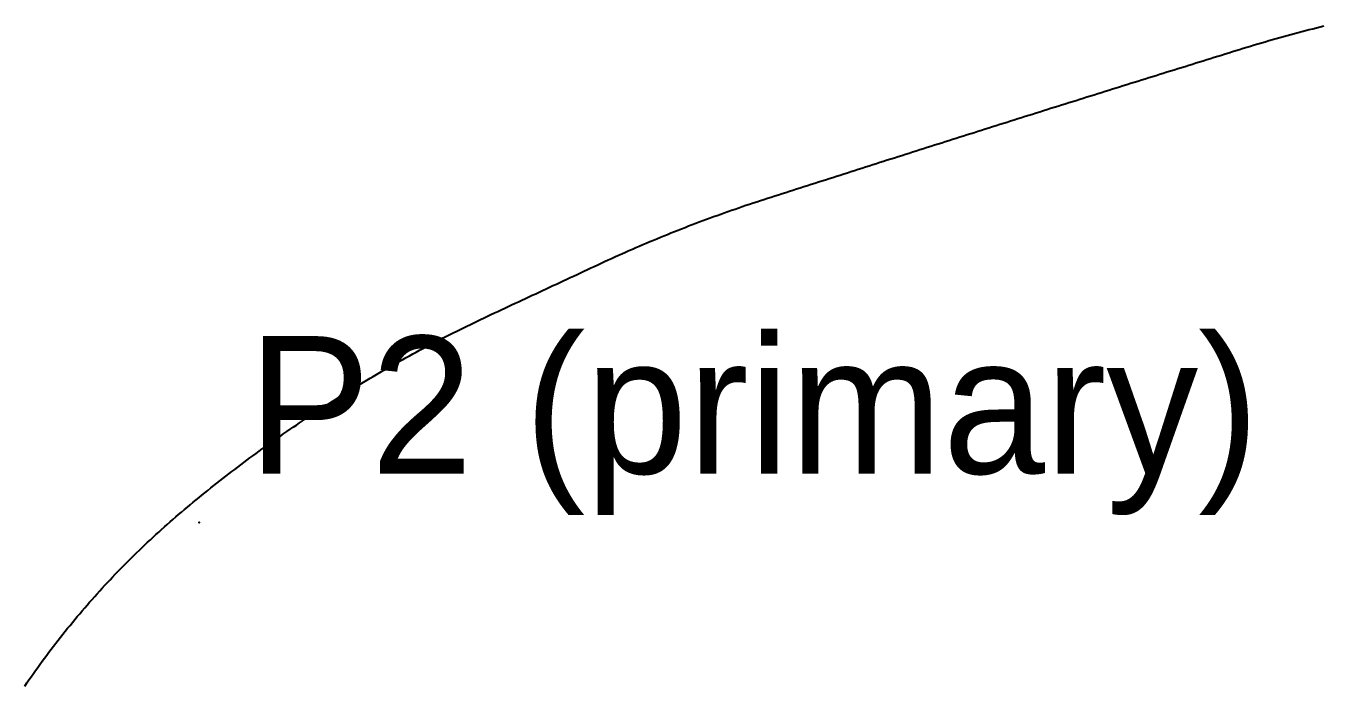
# Model space of a CAD drawing. Header units: metres. Extents: x 457876 to 584660, y 126427 to 241224.
# Drawn here: x 517922 to 526406, y 236502 to 240823 of the extents above; entities that cross this region are included whole.
import ezdxf

# ---------------------------------------------------------------- set-up
doc = ezdxf.new("R2010")
doc.units = ezdxf.units.M
for name, color, linetype in [('AT_GRADE', 3, 'CONTINUOUS'), ('CUTTING', 34, 'CONTINUOUS'), ('EMBANKMENT', 42, 'CONTINUOUS'), ('GROUND_CL', 8, 'CONTINUOUS'), ('RAIL_CL', 1, 'CONTINUOUS'), ('STATIONS', 7, 'CONTINUOUS')]:
    doc.layers.add(name, color=color, linetype=linetype)

msp = doc.modelspace()

# ---------------------------------------------------------------- linework, layer by layer
at = {"layer": 'AT_GRADE'}
for points in [[(523916.097, 240059.04, 45.656), (523939.854, 240066.573, 45.658), (523963.612, 240074.105, 45.66), (523987.37, 240081.634, 45.662), (524011.13, 240089.16, 45.664), (524034.89, 240096.685, 45.666), (524058.651, 240104.207, 45.668), (524082.413, 240111.727, 45.67), (524106.176, 240119.244, 45.672), (524129.94, 240126.759, 45.674), (524153.704, 240134.272, 45.676), (524177.469, 240141.782, 45.678), (524201.235, 240149.29, 45.68), (524225.002, 240156.796, 45.682), (524248.77, 240164.299, 45.684), (524272.539, 240171.8, 45.686), (524296.308, 240179.298, 45.689), (524320.078, 240186.794, 45.691), (524343.849, 240194.287, 45.693), (524367.621, 240201.778, 45.695), (524391.393, 240209.267, 45.698), (524415.167, 240216.753, 45.7), (524438.941, 240224.236, 45.703), (524462.715, 240231.717, 45.706), (524486.491, 240239.196, 45.708), (524510.267, 240246.673, 45.711), (524534.044, 240254.147, 45.714), (524557.822, 240261.618, 45.717)], [(520763.979, 238837.1, 43.919), (520786.271, 238848.111, 43.938), (520808.59, 238859.064, 43.957), (520830.942, 238869.954, 43.976), (520853.323, 238880.785, 43.995), (520875.734, 238891.555, 44.015), (520898.173, 238902.268, 44.034), (520920.641, 238912.923, 44.054), (520943.14, 238923.511, 44.073), (520965.661, 238934.054, 44.093), (520988.198, 238944.566, 44.113), (521010.735, 238955.079, 44.133), (521033.274, 238965.589, 44.153), (521055.813, 238976.1, 44.173), (521078.353, 238986.612, 44.193), (521100.893, 238997.123, 44.213), (521123.435, 239007.635, 44.234), (521145.976, 239018.147, 44.254), (521168.519, 239028.659, 44.274), (521191.062, 239039.171, 44.294), (521213.606, 239049.683, 44.315), (521236.15, 239060.196, 44.335), (521258.695, 239070.709, 44.355), (521281.241, 239081.222, 44.375), (521303.787, 239091.735, 44.396), (521326.333, 239102.249, 44.416), (521348.881, 239112.763, 44.436), (521371.429, 239123.277, 44.456), (521393.977, 239133.792, 44.476), (521416.526, 239144.307, 44.496), (521439.076, 239154.822, 44.516), (521461.626, 239165.337, 44.536), (521484.177, 239175.853, 44.556), (521506.729, 239186.368, 44.576), (521529.281, 239196.884, 44.595), (521551.834, 239207.4, 44.615), (521574.387, 239217.916, 44.634), (521596.941, 239228.432, 44.654), (521619.495, 239238.949, 44.673), (521642.05, 239249.466, 44.692), (521664.606, 239259.983, 44.711), (521687.162, 239270.5, 44.73), (521709.731, 239280.991, 44.749), (521732.336, 239291.407, 44.768)]]:
    msp.add_polyline3d(points, dxfattribs=at)
at = {"layer": 'CUTTING'}
msp.add_polyline3d([(521754.965, 239301.77, 44.786), (521777.626, 239312.066, 44.805), (521800.314, 239322.302, 44.823), (521823.027, 239332.483, 44.841), (521845.771, 239342.599, 44.859), (521868.54, 239352.656, 44.877), (521891.343, 239362.639, 44.895), (521914.169, 239372.571, 44.912), (521937.026, 239382.432, 44.929), (521959.91, 239392.23, 44.947), (521982.82, 239401.97, 44.963), (522005.755, 239411.652, 44.98), (522028.716, 239421.273, 44.997), (522051.706, 239430.827, 45.013), (522074.724, 239440.315, 45.029), (522097.769, 239449.735, 45.045), (522120.837, 239459.103, 45.061), (522143.933, 239468.403, 45.077), (522167.054, 239477.64, 45.092), (522190.198, 239486.821, 45.107), (522213.369, 239495.936, 45.122), (522236.564, 239504.99, 45.137), (522259.789, 239513.968, 45.152), (522283.037, 239522.888, 45.166), (522306.307, 239531.754, 45.18), (522329.602, 239540.551, 45.194), (522352.925, 239549.277, 45.208), (522376.271, 239557.944, 45.221), (522399.635, 239566.561, 45.234), (522423.028, 239575.102, 45.247), (522446.445, 239583.576, 45.26), (522469.886, 239591.986, 45.272), (522493.35, 239600.332, 45.285), (522516.836, 239608.62, 45.297), (522540.344, 239616.843, 45.309), (522563.877, 239624.999, 45.32), (522587.429, 239633.098, 45.332), (522611.006, 239641.126, 45.343), (522634.609, 239649.08, 45.354), (522658.23, 239656.98, 45.364), (522681.874, 239664.812, 45.375), (522705.539, 239672.582, 45.385), (522729.223, 239680.296, 45.395), (522752.928, 239687.946, 45.405), (522776.651, 239695.539, 45.414), (522800.375, 239703.131, 45.424), (522824.1, 239710.724, 45.433), (522847.825, 239718.317, 45.442), (522871.55, 239725.909, 45.45), (522895.276, 239733.502, 45.459), (522919.002, 239741.094, 45.467), (522942.729, 239748.686, 45.475), (522966.457, 239756.277, 45.483), (522990.185, 239763.868, 45.49), (523013.913, 239771.459, 45.498), (523037.642, 239779.049, 45.505), (523061.372, 239786.639, 45.512), (523085.102, 239794.228, 45.518), (523108.833, 239801.816, 45.525), (523132.564, 239809.404, 45.531), (523156.296, 239816.99, 45.538), (523180.028, 239824.576, 45.543), (523203.762, 239832.161, 45.549), (523227.495, 239839.745, 45.555), (523251.23, 239847.328, 45.56), (523274.965, 239854.91, 45.566), (523298.701, 239862.49, 45.571), (523322.437, 239870.07, 45.575), (523346.175, 239877.648, 45.58), (523369.913, 239885.225, 45.585), (523393.651, 239892.801, 45.589), (523417.391, 239900.375, 45.593), (523441.131, 239907.948, 45.598), (523464.871, 239915.52, 45.602), (523488.613, 239923.089, 45.605), (523512.355, 239930.658, 45.609), (523536.098, 239938.224, 45.613), (523559.842, 239945.789, 45.616), (523583.587, 239953.353, 45.619), (523607.332, 239960.914, 45.623), (523631.079, 239968.474, 45.626), (523654.826, 239976.032, 45.629), (523678.574, 239983.588, 45.631), (523702.322, 239991.143, 45.634), (523726.072, 239998.695, 45.637), (523749.822, 240006.245, 45.64), (523773.573, 240013.794, 45.642), (523797.325, 240021.34, 45.644), (523821.078, 240028.884, 45.647), (523844.831, 240036.426, 45.649), (523868.586, 240043.966, 45.651), (523892.341, 240051.504, 45.654)], dxfattribs=at)
at = {"layer": 'EMBANKMENT'}
for points in [[(524581.601, 240269.087, 45.721), (524605.38, 240276.554, 45.724), (524629.16, 240284.018, 45.727), (524652.94, 240291.481, 45.731), (524676.721, 240298.94, 45.735), (524700.503, 240306.398, 45.738), (524724.286, 240313.853, 45.742), (524748.069, 240321.306, 45.747), (524771.852, 240328.756, 45.751), (524795.637, 240336.205, 45.755), (524819.422, 240343.651, 45.76), (524843.207, 240351.095, 45.765), (524866.993, 240358.537, 45.77), (524890.78, 240365.977, 45.775), (524914.567, 240373.414, 45.78), (524938.355, 240380.85, 45.786), (524962.143, 240388.283, 45.792), (524985.932, 240395.715, 45.798), (525009.721, 240403.145, 45.804), (525033.51, 240410.572, 45.81), (525057.3, 240417.998, 45.817), (525081.091, 240425.422, 45.824), (525104.881, 240432.844, 45.831), (525128.673, 240440.264, 45.838), (525152.464, 240447.683, 45.845), (525176.256, 240455.1, 45.853), (525200.048, 240462.515, 45.861), (525223.841, 240469.928, 45.869), (525247.633, 240477.34, 45.878), (525271.426, 240484.751, 45.886), (525295.22, 240492.16, 45.895), (525319.013, 240499.567, 45.905), (525342.807, 240506.973, 45.914), (525366.601, 240514.378, 45.924), (525390.395, 240521.782, 45.934), (525414.189, 240529.184, 45.944), (525437.983, 240536.585, 45.955), (525461.778, 240543.985, 45.965), (525485.572, 240551.384, 45.976), (525509.367, 240558.781, 45.988), (525533.161, 240566.178, 45.999), (525556.956, 240573.574, 46.011), (525580.75, 240580.969, 46.024), (525604.545, 240588.363, 46.036), (525628.339, 240595.757, 46.049), (525652.134, 240603.149, 46.062), (525675.928, 240610.541, 46.075), (525699.722, 240617.933, 46.089), (525723.516, 240625.323, 46.103), (525747.31, 240632.714, 46.117), (525771.104, 240640.104, 46.132), (525794.898, 240647.493, 46.147), (525818.691, 240654.882, 46.162), (525842.484, 240662.271, 46.177), (525866.277, 240669.66, 46.193), (525890.069, 240677.048, 46.209), (525913.876, 240684.388, 46.226), (525937.705, 240691.658, 46.242), (525961.553, 240698.861, 46.259), (525985.42, 240706.003, 46.277), (526009.302, 240713.09, 46.294), (526033.201, 240720.123, 46.312), (526057.127, 240727.059, 46.331), (526081.07, 240733.934, 46.349), (526105.032, 240740.747, 46.368), (526129.009, 240747.5, 46.387), (526153.005, 240754.189, 46.407), (526177.02, 240760.805, 46.427), (526201.052, 240767.356, 46.447), (526225.1, 240773.852, 46.468), (526249.167, 240780.273, 46.489), (526273.251, 240786.627, 46.51), (526297.353, 240792.915, 46.531), (526321.472, 240799.136, 46.553), (526345.605, 240805.297, 46.575), (526369.756, 240811.391, 46.598), (526393.925, 240817.407, 46.62)], [(517927.946, 236522.83, 45.966), (517942.04, 236543.249, 45.909), (517956.22, 236563.609, 45.853), (517970.507, 236583.893, 45.797), (517984.866, 236604.127, 45.742), (517999.32, 236624.292, 45.687), (518013.865, 236644.392, 45.633), (518028.489, 236664.434, 45.58), (518043.216, 236684.4, 45.527), (518058.009, 236704.318, 45.474), (518072.905, 236724.158, 45.423), (518087.886, 236743.935, 45.372), (518102.936, 236763.659, 45.321), (518118.101, 236783.293, 45.271), (518133.329, 236802.88, 45.222), (518148.653, 236822.391, 45.174), (518164.065, 236841.833, 45.126), (518179.553, 236861.214, 45.078), (518195.131, 236880.523, 45.032), (518210.789, 236899.767, 44.985), (518226.546, 236918.93, 44.94), (518242.374, 236938.035, 44.895), (518258.267, 236957.085, 44.851), (518274.273, 236976.041, 44.807), (518290.346, 236994.94, 44.764), (518306.521, 237013.751, 44.722), (518322.761, 237032.506, 44.68), (518339.083, 237051.19, 44.639), (518355.484, 237069.806, 44.599), (518371.97, 237088.345, 44.559), (518388.544, 237106.806, 44.52), (518405.189, 237125.204, 44.481), (518421.922, 237143.521, 44.443), (518438.728, 237161.772, 44.406), (518455.622, 237179.94, 44.369), (518472.584, 237198.047, 44.333), (518489.639, 237216.065, 44.298), (518506.759, 237234.022, 44.263), (518523.972, 237251.89, 44.229), (518541.246, 237269.699, 44.195), (518558.616, 237287.415, 44.163), (518576.05, 237305.067, 44.13), (518593.559, 237322.646, 44.099), (518611.16, 237340.134, 44.068), (518628.827, 237357.554, 44.038), (518646.577, 237374.889, 44.008), (518664.393, 237392.158, 43.979), (518682.295, 237409.337, 43.951), (518700.268, 237426.443, 43.923), (518718.308, 237443.478, 43.896), (518736.43, 237460.426, 43.87), (518754.628, 237477.293, 43.844), (518772.898, 237494.082, 43.819), (518791.243, 237510.79, 43.794), (518809.652, 237527.426, 43.77), (518828.143, 237543.974, 43.747), (518846.699, 237560.447, 43.724), (518865.333, 237576.833, 43.702), (518884.038, 237593.138, 43.681), (518902.814, 237609.362, 43.66), (518921.666, 237625.499, 43.64), (518940.585, 237641.556, 43.621), (518959.565, 237657.542, 43.602), (518978.605, 237673.457, 43.584), (518997.689, 237689.32, 43.566), (519016.819, 237705.128, 43.549), (519035.989, 237720.889, 43.533), (519055.199, 237736.601, 43.517), (519074.452, 237752.261, 43.502), (519093.75, 237767.866, 43.487), (519113.097, 237783.411, 43.473), (519132.485, 237798.905, 43.46), (519151.909, 237814.355, 43.447), (519171.379, 237829.748, 43.435), (519190.89, 237845.089, 43.424), (519210.444, 237860.377, 43.413), (519230.041, 237875.61, 43.402), (519249.678, 237890.792, 43.393), (519269.353, 237905.925, 43.383), (519289.073, 237921, 43.375), (519308.836, 237936.021, 43.367), (519328.645, 237950.981, 43.359), (519348.488, 237965.896, 43.352), (519368.371, 237980.759, 43.346), (519388.297, 237995.565, 43.34), (519408.262, 238010.319, 43.335), (519428.275, 238025.01, 43.33), (519448.324, 238039.651, 43.326), (519468.417, 238054.234, 43.323), (519488.542, 238068.771, 43.32), (519508.708, 238083.254, 43.317), (519528.915, 238097.681, 43.315), (519549.162, 238112.053, 43.314), (519569.449, 238126.367, 43.313), (519589.775, 238140.628, 43.313), (519610.147, 238154.824, 43.313), (519630.551, 238168.974, 43.313), (519650.996, 238183.067, 43.314), (519671.479, 238197.105, 43.316), (519692.001, 238211.086, 43.318), (519712.562, 238225.013, 43.321), (519733.157, 238238.889, 43.324), (519753.785, 238252.716, 43.328), (519774.465, 238266.467, 43.332), (519795.182, 238280.164, 43.336), (519815.932, 238293.81, 43.341), (519836.718, 238307.404, 43.347), (519857.542, 238320.94, 43.353), (519878.404, 238334.418, 43.359), (519899.302, 238347.842, 43.366), (519920.24, 238361.203, 43.373), (519941.216, 238374.507, 43.381), (519962.223, 238387.762, 43.389), (519983.271, 238400.954, 43.397), (520004.353, 238414.092, 43.406), (520025.472, 238427.172, 43.415), (520046.631, 238440.188, 43.425), (520067.823, 238453.15, 43.435), (520089.049, 238466.058, 43.445), (520110.312, 238478.907, 43.456), (520131.61, 238491.699, 43.467), (520152.943, 238504.432, 43.479), (520174.312, 238517.108, 43.491), (520195.716, 238529.725, 43.503), (520217.155, 238542.284, 43.516), (520238.626, 238554.789, 43.528), (520260.129, 238567.238, 43.542), (520281.671, 238579.624, 43.555), (520303.253, 238591.939, 43.569), (520324.868, 238604.199, 43.583), (520346.511, 238616.41, 43.598), (520368.186, 238628.564, 43.612), (520389.897, 238640.656, 43.628), (520411.643, 238652.686, 43.643), (520433.42, 238664.661, 43.658), (520455.233, 238676.572, 43.674), (520477.081, 238688.42, 43.69), (520498.96, 238700.212, 43.707), (520520.869, 238711.949, 43.723), (520542.811, 238723.626, 43.74), (520564.785, 238735.242, 43.757), (520586.789, 238746.804, 43.774), (520608.825, 238758.307, 43.792), (520630.898, 238769.739, 43.809), (520653.002, 238781.113, 43.827), (520675.137, 238792.426, 43.845), (520697.301, 238803.686, 43.864), (520719.496, 238814.884, 43.882), (520741.724, 238826.02, 43.9)]]:
    msp.add_polyline3d(points, dxfattribs=at)
at = {"layer": 'GROUND_CL'}
msp.add_polyline3d([(517913.928, 236502.358, 43.106), (517927.946, 236522.83, 42.948), (517942.04, 236543.249, 42.792), (517956.22, 236563.609, 42.646), (517970.507, 236583.893, 42.502), (517984.866, 236604.127, 42.361), (517999.32, 236624.292, 42.223), (518013.865, 236644.392, 42.09), (518028.489, 236664.434, 41.962), (518043.216, 236684.4, 41.834), (518058.009, 236704.318, 41.71), (518072.905, 236724.158, 41.588), (518087.886, 236743.935, 41.473), (518102.936, 236763.659, 41.368), (518118.101, 236783.293, 41.266), (518133.329, 236802.88, 41.161), (518148.653, 236822.391, 41.059), (518164.065, 236841.833, 40.963), (518179.553, 236861.214, 40.878), (518195.131, 236880.523, 40.797), (518210.789, 236899.767, 40.719), (518226.546, 236918.93, 40.643), (518242.374, 236938.035, 40.568), (518258.267, 236957.085, 40.505), (518274.273, 236976.041, 40.446), (518290.346, 236994.94, 40.393), (518306.521, 237013.751, 40.345), (518322.761, 237032.506, 40.302), (518339.083, 237051.19, 40.263), (518355.484, 237069.806, 40.227), (518371.97, 237088.345, 40.193), (518388.544, 237106.806, 40.163), (518405.189, 237125.204, 40.137), (518421.922, 237143.521, 40.112), (518438.728, 237161.772, 40.09), (518455.622, 237179.94, 40.069), (518472.584, 237198.047, 40.048), (518489.639, 237216.065, 40.029), (518506.759, 237234.022, 40.011), (518523.972, 237251.89, 40), (518541.246, 237269.699, 40), (518558.616, 237287.415, 40), (518576.05, 237305.067, 40), (518593.559, 237322.646, 40), (518611.16, 237340.134, 40), (518628.827, 237357.554, 40), (518646.577, 237374.889, 40), (518664.393, 237392.158, 40), (518682.295, 237409.337, 40), (518700.268, 237426.443, 40), (518718.308, 237443.478, 40), (518736.43, 237460.426, 40), (518754.628, 237477.293, 40), (518772.898, 237494.082, 40), (518791.243, 237510.79, 40), (518809.652, 237527.426, 40), (518828.143, 237543.974, 40), (518846.699, 237560.447, 40), (518865.333, 237576.833, 40), (518884.038, 237593.138, 40), (518902.814, 237609.362, 40), (518921.666, 237625.499, 40), (518940.585, 237641.556, 40), (518959.565, 237657.542, 40), (518978.605, 237673.457, 40), (518997.689, 237689.32, 40), (519016.819, 237705.128, 40), (519035.989, 237720.889, 40), (519055.199, 237736.601, 40), (519074.452, 237752.261, 40), (519093.75, 237767.866, 40), (519113.097, 237783.411, 40), (519132.485, 237798.905, 40), (519151.909, 237814.355, 40), (519171.379, 237829.748, 40), (519190.89, 237845.089, 40), (519210.444, 237860.377, 40), (519230.041, 237875.61, 40), (519249.678, 237890.792, 40), (519269.353, 237905.925, 40), (519289.073, 237921, 40), (519308.836, 237936.021, 40), (519328.645, 237950.981, 40), (519348.488, 237965.896, 40), (519368.371, 237980.759, 40), (519388.297, 237995.565, 40), (519408.262, 238010.319, 40), (519428.275, 238025.01, 40), (519448.324, 238039.651, 40), (519468.417, 238054.234, 40), (519488.542, 238068.771, 40), (519508.708, 238083.254, 40), (519528.915, 238097.681, 40), (519549.162, 238112.053, 40), (519569.449, 238126.367, 40), (519589.775, 238140.628, 40), (519610.147, 238154.824, 40), (519630.551, 238168.974, 40), (519650.996, 238183.067, 40), (519671.479, 238197.105, 40), (519692.001, 238211.086, 40), (519712.562, 238225.013, 40), (519733.157, 238238.889, 40), (519753.785, 238252.716, 40), (519774.465, 238266.467, 40), (519795.182, 238280.164, 40), (519815.932, 238293.81, 40), (519836.718, 238307.404, 40), (519857.542, 238320.94, 40), (519878.404, 238334.418, 40), (519899.302, 238347.842, 40), (519920.24, 238361.203, 40), (519941.216, 238374.507, 40), (519962.223, 238387.762, 40), (519983.271, 238400.954, 40), (520004.353, 238414.092, 40), (520025.472, 238427.172, 40), (520046.631, 238440.188, 40), (520067.823, 238453.15, 40), (520089.049, 238466.058, 40), (520110.312, 238478.907, 40), (520131.61, 238491.699, 40), (520152.943, 238504.432, 40), (520174.312, 238517.108, 40), (520195.716, 238529.725, 40), (520217.155, 238542.284, 40), (520238.626, 238554.789, 40), (520260.129, 238567.238, 40), (520281.671, 238579.624, 40), (520303.253, 238591.939, 40), (520324.868, 238604.199, 40), (520346.511, 238616.41, 40), (520368.186, 238628.564, 40), (520389.897, 238640.656, 40), (520411.643, 238652.686, 40), (520433.42, 238664.661, 40), (520455.233, 238676.572, 40), (520477.081, 238688.42, 40), (520498.96, 238700.212, 40), (520520.869, 238711.949, 40), (520542.811, 238723.626, 40), (520564.785, 238735.242, 40), (520586.789, 238746.804, 40), (520608.825, 238758.307, 40), (520630.898, 238769.739, 40.028), (520653.002, 238781.113, 40.105), (520675.137, 238792.426, 40.216), (520697.301, 238803.686, 40.361), (520719.496, 238814.884, 40.543), (520741.724, 238826.02, 40.769), (520763.979, 238837.1, 41.002), (520786.271, 238848.111, 41.253), (520808.59, 238859.064, 41.52), (520830.942, 238869.954, 41.77), (520853.323, 238880.785, 42.008), (520875.734, 238891.555, 42.252), (520898.173, 238902.268, 42.503), (520920.641, 238912.923, 42.755), (520943.14, 238923.511, 42.969), (520965.661, 238934.054, 43.187), (520988.198, 238944.566, 43.42), (521010.735, 238955.079, 43.66), (521033.274, 238965.589, 43.876), (521055.813, 238976.1, 44.078), (521078.353, 238986.612, 44.279), (521100.893, 238997.123, 44.478), (521123.435, 239007.635, 44.67), (521145.976, 239018.147, 44.841), (521168.519, 239028.659, 45.01), (521191.062, 239039.171, 45.177), (521213.606, 239049.683, 45.344), (521236.15, 239060.196, 45.498), (521258.695, 239070.709, 45.645), (521281.241, 239081.222, 45.785), (521303.787, 239091.735, 45.921), (521326.333, 239102.249, 46.052), (521348.881, 239112.763, 46.179), (521371.429, 239123.277, 46.3), (521393.977, 239133.792, 46.417), (521416.526, 239144.307, 46.524), (521439.076, 239154.822, 46.634), (521461.626, 239165.337, 46.738), (521484.177, 239175.853, 46.836), (521506.729, 239186.368, 46.928), (521529.281, 239196.884, 47.021), (521551.834, 239207.4, 47.117), (521574.387, 239217.916, 47.206), (521596.941, 239228.432, 47.291), (521619.495, 239238.949, 47.371), (521642.05, 239249.466, 47.453), (521664.606, 239259.983, 47.531), (521687.162, 239270.5, 47.606), (521709.731, 239280.991, 47.675), (521732.336, 239291.407, 47.748), (521754.965, 239301.77, 47.821), (521777.626, 239312.066, 47.89), (521800.314, 239322.302, 47.955), (521823.027, 239332.483, 48.018), (521845.771, 239342.599, 48.083), (521868.54, 239352.656, 48.142), (521891.343, 239362.639, 48.198), (521914.169, 239372.571, 48.252), (521937.026, 239382.432, 48.307), (521959.91, 239392.23, 48.361), (521982.82, 239401.97, 48.411), (522005.755, 239411.652, 48.458), (522028.716, 239421.273, 48.505), (522051.706, 239430.827, 48.552), (522074.724, 239440.315, 48.595), (522097.769, 239449.735, 48.633), (522120.837, 239459.103, 48.67), (522143.933, 239468.403, 48.708), (522167.054, 239477.64, 48.745), (522190.198, 239486.821, 48.778), (522213.369, 239495.936, 48.809), (522236.564, 239504.99, 48.842), (522259.789, 239513.968, 48.874), (522283.037, 239522.888, 48.904), (522306.307, 239531.754, 48.932), (522329.602, 239540.551, 48.96), (522352.925, 239549.277, 48.987), (522376.271, 239557.944, 49.012), (522399.635, 239566.561, 49.036), (522423.028, 239575.102, 49.059), (522446.445, 239583.576, 49.084), (522469.886, 239591.986, 49.108), (522493.35, 239600.332, 49.13), (522516.836, 239608.62, 49.151), (522540.344, 239616.843, 49.174), (522563.877, 239624.999, 49.197), (522587.429, 239633.098, 49.218), (522611.006, 239641.126, 49.237), (522634.609, 239649.08, 49.257), (522658.23, 239656.98, 49.278), (522681.874, 239664.812, 49.297), (522705.539, 239672.582, 49.315), (522729.223, 239680.296, 49.334), (522752.928, 239687.946, 49.355), (522776.651, 239695.539, 49.374), (522800.375, 239703.131, 49.392), (522824.1, 239710.724, 49.411), (522847.825, 239718.317, 49.431), (522871.55, 239725.909, 49.45), (522895.276, 239733.502, 49.469), (522919.002, 239741.094, 49.487), (522942.729, 239748.686, 49.506), (522966.457, 239756.277, 49.524), (522990.185, 239763.868, 49.543), (523013.913, 239771.459, 49.56), (523037.642, 239779.049, 49.579), (523061.372, 239786.639, 49.598), (523085.102, 239794.228, 49.616), (523108.833, 239801.816, 49.634), (523132.564, 239809.404, 49.651), (523156.296, 239816.99, 49.669), (523180.028, 239824.576, 49.687), (523203.762, 239832.161, 49.704), (523227.495, 239839.745, 49.72), (523251.23, 239847.328, 49.736), (523274.965, 239854.91, 49.753), (523298.701, 239862.49, 49.77), (523322.437, 239870.07, 49.786), (523346.175, 239877.648, 49.799), (523369.913, 239885.225, 49.813), (523393.651, 239892.801, 49.827), (523417.391, 239900.375, 49.843), (523441.131, 239907.948, 49.849), (523464.871, 239915.52, 49.856), (523488.613, 239923.089, 49.864), (523512.355, 239930.658, 49.873), (523536.098, 239938.224, 49.866), (523559.842, 239945.789, 49.862), (523583.587, 239953.353, 49.86), (523607.332, 239960.914, 49.86), (523631.079, 239968.474, 49.832), (523654.826, 239976.032, 49.775), (523678.574, 239983.588, 49.712), (523702.322, 239991.143, 49.643), (523726.072, 239998.695, 49.564), (523749.822, 240006.245, 49.469), (523773.573, 240013.794, 49.371), (523797.325, 240021.34, 49.269), (523821.078, 240028.884, 49.161), (523844.831, 240036.426, 49.036), (523868.586, 240043.966, 48.912), (523892.341, 240051.504, 48.784), (523916.097, 240059.04, 48.654), (523939.854, 240066.573, 48.507), (523963.612, 240074.105, 48.355), (523987.37, 240081.634, 48.201), (524011.13, 240089.16, 48.042), (524034.89, 240096.685, 47.872), (524058.651, 240104.207, 47.695), (524082.413, 240111.727, 47.514), (524106.176, 240119.244, 47.33), (524129.94, 240126.759, 47.137), (524153.704, 240134.272, 46.936), (524177.469, 240141.782, 46.733), (524201.235, 240149.29, 46.528), (524225.002, 240156.796, 46.316), (524248.77, 240164.299, 46.096), (524272.539, 240171.8, 45.872), (524296.308, 240179.298, 45.646), (524320.078, 240186.794, 45.416), (524343.849, 240194.287, 45.175), (524367.621, 240201.778, 44.933), (524391.393, 240209.267, 44.689), (524415.167, 240216.753, 44.444), (524438.941, 240224.236, 44.187), (524462.715, 240231.717, 43.928), (524486.491, 240239.196, 43.67), (524510.267, 240246.673, 43.418), (524534.044, 240254.147, 43.155), (524557.822, 240261.618, 42.891), (524581.601, 240269.087, 42.63), (524605.38, 240276.554, 42.372), (524629.16, 240284.018, 42.109), (524652.94, 240291.481, 41.84), (524676.721, 240298.94, 41.576), (524700.503, 240306.398, 41.318), (524724.286, 240313.853, 41.059), (524748.069, 240321.306, 40.783), (524771.852, 240328.756, 40.512), (524795.637, 240336.205, 40.246), (524819.422, 240343.651, 40.024), (524843.207, 240351.095, 40.04), (524866.993, 240358.537, 40.043), (524890.78, 240365.977, 40.031), (524914.567, 240373.414, 40.005), (524938.355, 240380.85, 40), (524962.143, 240388.283, 40), (524985.932, 240395.715, 40), (525009.721, 240403.145, 40), (525033.51, 240410.572, 40), (525057.3, 240417.998, 40), (525081.091, 240425.422, 40), (525104.881, 240432.844, 40), (525128.673, 240440.264, 40), (525152.464, 240447.683, 40), (525176.256, 240455.1, 40), (525200.048, 240462.515, 40), (525223.841, 240469.928, 40), (525247.633, 240477.34, 40), (525271.426, 240484.751, 40), (525295.22, 240492.16, 40), (525319.013, 240499.567, 40), (525342.807, 240506.973, 40), (525366.601, 240514.378, 40), (525390.395, 240521.782, 40), (525414.189, 240529.184, 40), (525437.983, 240536.585, 40), (525461.778, 240543.985, 40), (525485.572, 240551.384, 40), (525509.367, 240558.781, 40), (525533.161, 240566.178, 40), (525556.956, 240573.574, 40), (525580.75, 240580.969, 40), (525604.545, 240588.363, 40), (525628.339, 240595.757, 40), (525652.134, 240603.149, 40), (525675.928, 240610.541, 40), (525699.722, 240617.933, 40), (525723.516, 240625.323, 40), (525747.31, 240632.714, 40), (525771.104, 240640.104, 40), (525794.898, 240647.493, 40), (525818.691, 240654.882, 40), (525842.484, 240662.271, 40), (525866.277, 240669.66, 40), (525890.069, 240677.048, 40), (525913.876, 240684.388, 40), (525937.705, 240691.658, 40), (525961.553, 240698.861, 40), (525985.42, 240706.003, 40), (526009.302, 240713.09, 40), (526033.201, 240720.123, 40.113), (526057.127, 240727.059, 40.298), (526081.07, 240733.934, 40.489), (526105.032, 240740.747, 40.689), (526129.009, 240747.5, 40.889), (526153.005, 240754.189, 41.085), (526177.02, 240760.805, 41.281), (526201.052, 240767.356, 41.476), (526225.1, 240773.852, 41.679), (526249.167, 240780.273, 41.906), (526273.251, 240786.627, 42.132), (526297.353, 240792.915, 42.359), (526321.472, 240799.136, 42.592), (526345.605, 240805.297, 42.869), (526369.756, 240811.391, 43.147), (526393.925, 240817.407, 43.424), (526418.107, 240823.375, 43.702)], dxfattribs=at)
at = {"layer": 'RAIL_CL'}
msp.add_polyline3d([(517913.928, 236502.358, 46.024), (517927.946, 236522.83, 45.966), (517942.04, 236543.249, 45.909), (517956.22, 236563.609, 45.853), (517970.507, 236583.893, 45.797), (517984.866, 236604.127, 45.742), (517999.32, 236624.292, 45.687), (518013.865, 236644.392, 45.633), (518028.489, 236664.434, 45.58), (518043.216, 236684.4, 45.527), (518058.009, 236704.318, 45.474), (518072.905, 236724.158, 45.423), (518087.886, 236743.935, 45.372), (518102.936, 236763.659, 45.321), (518118.101, 236783.293, 45.271), (518133.329, 236802.88, 45.222), (518148.653, 236822.391, 45.174), (518164.065, 236841.833, 45.126), (518179.553, 236861.214, 45.078), (518195.131, 236880.523, 45.032), (518210.789, 236899.767, 44.985), (518226.546, 236918.93, 44.94), (518242.374, 236938.035, 44.895), (518258.267, 236957.085, 44.851), (518274.273, 236976.041, 44.807), (518290.346, 236994.94, 44.764), (518306.521, 237013.751, 44.722), (518322.761, 237032.506, 44.68), (518339.083, 237051.19, 44.639), (518355.484, 237069.806, 44.599), (518371.97, 237088.345, 44.559), (518388.544, 237106.806, 44.52), (518405.189, 237125.204, 44.481), (518421.922, 237143.521, 44.443), (518438.728, 237161.772, 44.406), (518455.622, 237179.94, 44.369), (518472.584, 237198.047, 44.333), (518489.639, 237216.065, 44.298), (518506.759, 237234.022, 44.263), (518523.972, 237251.89, 44.229), (518541.246, 237269.699, 44.195), (518558.616, 237287.415, 44.163), (518576.05, 237305.067, 44.13), (518593.559, 237322.646, 44.099), (518611.16, 237340.134, 44.068), (518628.827, 237357.554, 44.038), (518646.577, 237374.889, 44.008), (518664.393, 237392.158, 43.979), (518682.295, 237409.337, 43.951), (518700.268, 237426.443, 43.923), (518718.308, 237443.478, 43.896), (518736.43, 237460.426, 43.87), (518754.628, 237477.293, 43.844), (518772.898, 237494.082, 43.819), (518791.243, 237510.79, 43.794), (518809.652, 237527.426, 43.77), (518828.143, 237543.974, 43.747), (518846.699, 237560.447, 43.724), (518865.333, 237576.833, 43.702), (518884.038, 237593.138, 43.681), (518902.814, 237609.362, 43.66), (518921.666, 237625.499, 43.64), (518940.585, 237641.556, 43.621), (518959.565, 237657.542, 43.602), (518978.605, 237673.457, 43.584), (518997.689, 237689.32, 43.566), (519016.819, 237705.128, 43.549), (519035.989, 237720.889, 43.533), (519055.199, 237736.601, 43.517), (519074.452, 237752.261, 43.502), (519093.75, 237767.866, 43.487), (519113.097, 237783.411, 43.473), (519132.485, 237798.905, 43.46), (519151.909, 237814.355, 43.447), (519171.379, 237829.748, 43.435), (519190.89, 237845.089, 43.424), (519210.444, 237860.377, 43.413), (519230.041, 237875.61, 43.402), (519249.678, 237890.792, 43.393), (519269.353, 237905.925, 43.383), (519289.073, 237921, 43.375), (519308.836, 237936.021, 43.367), (519328.645, 237950.981, 43.359), (519348.488, 237965.896, 43.352), (519368.371, 237980.759, 43.346), (519388.297, 237995.565, 43.34), (519408.262, 238010.319, 43.335), (519428.275, 238025.01, 43.33), (519448.324, 238039.651, 43.326), (519468.417, 238054.234, 43.323), (519488.542, 238068.771, 43.32), (519508.708, 238083.254, 43.317), (519528.915, 238097.681, 43.315), (519549.162, 238112.053, 43.314), (519569.449, 238126.367, 43.313), (519589.775, 238140.628, 43.313), (519610.147, 238154.824, 43.313), (519630.551, 238168.974, 43.313), (519650.996, 238183.067, 43.314), (519671.479, 238197.105, 43.316), (519692.001, 238211.086, 43.318), (519712.562, 238225.013, 43.321), (519733.157, 238238.889, 43.324), (519753.785, 238252.716, 43.328), (519774.465, 238266.467, 43.332), (519795.182, 238280.164, 43.336), (519815.932, 238293.81, 43.341), (519836.718, 238307.404, 43.347), (519857.542, 238320.94, 43.353), (519878.404, 238334.418, 43.359), (519899.302, 238347.842, 43.366), (519920.24, 238361.203, 43.373), (519941.216, 238374.507, 43.381), (519962.223, 238387.762, 43.389), (519983.271, 238400.954, 43.397), (520004.353, 238414.092, 43.406), (520025.472, 238427.172, 43.415), (520046.631, 238440.188, 43.425), (520067.823, 238453.15, 43.435), (520089.049, 238466.058, 43.445), (520110.312, 238478.907, 43.456), (520131.61, 238491.699, 43.467), (520152.943, 238504.432, 43.479), (520174.312, 238517.108, 43.491), (520195.716, 238529.725, 43.503), (520217.155, 238542.284, 43.516), (520238.626, 238554.789, 43.528), (520260.129, 238567.238, 43.542), (520281.671, 238579.624, 43.555), (520303.253, 238591.939, 43.569), (520324.868, 238604.199, 43.583), (520346.511, 238616.41, 43.598), (520368.186, 238628.564, 43.612), (520389.897, 238640.656, 43.628), (520411.643, 238652.686, 43.643), (520433.42, 238664.661, 43.658), (520455.233, 238676.572, 43.674), (520477.081, 238688.42, 43.69), (520498.96, 238700.212, 43.707), (520520.869, 238711.949, 43.723), (520542.811, 238723.626, 43.74), (520564.785, 238735.242, 43.757), (520586.789, 238746.804, 43.774), (520608.825, 238758.307, 43.792), (520630.898, 238769.739, 43.809), (520653.002, 238781.113, 43.827), (520675.137, 238792.426, 43.845), (520697.301, 238803.686, 43.864), (520719.496, 238814.884, 43.882), (520741.724, 238826.02, 43.9), (520763.979, 238837.1, 43.919), (520786.271, 238848.111, 43.938), (520808.59, 238859.064, 43.957), (520830.942, 238869.954, 43.976), (520853.323, 238880.785, 43.995), (520875.734, 238891.555, 44.015), (520898.173, 238902.268, 44.034), (520920.641, 238912.923, 44.054), (520943.14, 238923.511, 44.073), (520965.661, 238934.054, 44.093), (520988.198, 238944.566, 44.113), (521010.735, 238955.079, 44.133), (521033.274, 238965.589, 44.153), (521055.813, 238976.1, 44.173), (521078.353, 238986.612, 44.193), (521100.893, 238997.123, 44.213), (521123.435, 239007.635, 44.234), (521145.976, 239018.147, 44.254), (521168.519, 239028.659, 44.274), (521191.062, 239039.171, 44.294), (521213.606, 239049.683, 44.315), (521236.15, 239060.196, 44.335), (521258.695, 239070.709, 44.355), (521281.241, 239081.222, 44.375), (521303.787, 239091.735, 44.396), (521326.333, 239102.249, 44.416), (521348.881, 239112.763, 44.436), (521371.429, 239123.277, 44.456), (521393.977, 239133.792, 44.476), (521416.526, 239144.307, 44.496), (521439.076, 239154.822, 44.516), (521461.626, 239165.337, 44.536), (521484.177, 239175.853, 44.556), (521506.729, 239186.368, 44.576), (521529.281, 239196.884, 44.595), (521551.834, 239207.4, 44.615), (521574.387, 239217.916, 44.634), (521596.941, 239228.432, 44.654), (521619.495, 239238.949, 44.673), (521642.05, 239249.466, 44.692), (521664.606, 239259.983, 44.711), (521687.162, 239270.5, 44.73), (521709.731, 239280.991, 44.749), (521732.336, 239291.407, 44.768), (521754.965, 239301.77, 44.786), (521777.626, 239312.066, 44.805), (521800.314, 239322.302, 44.823), (521823.027, 239332.483, 44.841), (521845.771, 239342.599, 44.859), (521868.54, 239352.656, 44.877), (521891.343, 239362.639, 44.895), (521914.169, 239372.571, 44.912), (521937.026, 239382.432, 44.929), (521959.91, 239392.23, 44.947), (521982.82, 239401.97, 44.963), (522005.755, 239411.652, 44.98), (522028.716, 239421.273, 44.997), (522051.706, 239430.827, 45.013), (522074.724, 239440.315, 45.029), (522097.769, 239449.735, 45.045), (522120.837, 239459.103, 45.061), (522143.933, 239468.403, 45.077), (522167.054, 239477.64, 45.092), (522190.198, 239486.821, 45.107), (522213.369, 239495.936, 45.122), (522236.564, 239504.99, 45.137), (522259.789, 239513.968, 45.152), (522283.037, 239522.888, 45.166), (522306.307, 239531.754, 45.18), (522329.602, 239540.551, 45.194), (522352.925, 239549.277, 45.208), (522376.271, 239557.944, 45.221), (522399.635, 239566.561, 45.234), (522423.028, 239575.102, 45.247), (522446.445, 239583.576, 45.26), (522469.886, 239591.986, 45.272), (522493.35, 239600.332, 45.285), (522516.836, 239608.62, 45.297), (522540.344, 239616.843, 45.309), (522563.877, 239624.999, 45.32), (522587.429, 239633.098, 45.332), (522611.006, 239641.126, 45.343), (522634.609, 239649.08, 45.354), (522658.23, 239656.98, 45.364), (522681.874, 239664.812, 45.375), (522705.539, 239672.582, 45.385), (522729.223, 239680.296, 45.395), (522752.928, 239687.946, 45.405), (522776.651, 239695.539, 45.414), (522800.375, 239703.131, 45.424), (522824.1, 239710.724, 45.433), (522847.825, 239718.317, 45.442), (522871.55, 239725.909, 45.45), (522895.276, 239733.502, 45.459), (522919.002, 239741.094, 45.467), (522942.729, 239748.686, 45.475), (522966.457, 239756.277, 45.483), (522990.185, 239763.868, 45.49), (523013.913, 239771.459, 45.498), (523037.642, 239779.049, 45.505), (523061.372, 239786.639, 45.512), (523085.102, 239794.228, 45.518), (523108.833, 239801.816, 45.525), (523132.564, 239809.404, 45.531), (523156.296, 239816.99, 45.538), (523180.028, 239824.576, 45.543), (523203.762, 239832.161, 45.549), (523227.495, 239839.745, 45.555), (523251.23, 239847.328, 45.56), (523274.965, 239854.91, 45.566), (523298.701, 239862.49, 45.571), (523322.437, 239870.07, 45.575), (523346.175, 239877.648, 45.58), (523369.913, 239885.225, 45.585), (523393.651, 239892.801, 45.589), (523417.391, 239900.375, 45.593), (523441.131, 239907.948, 45.598), (523464.871, 239915.52, 45.602), (523488.613, 239923.089, 45.605), (523512.355, 239930.658, 45.609), (523536.098, 239938.224, 45.613), (523559.842, 239945.789, 45.616), (523583.587, 239953.353, 45.619), (523607.332, 239960.914, 45.623), (523631.079, 239968.474, 45.626), (523654.826, 239976.032, 45.629), (523678.574, 239983.588, 45.631), (523702.322, 239991.143, 45.634), (523726.072, 239998.695, 45.637), (523749.822, 240006.245, 45.64), (523773.573, 240013.794, 45.642), (523797.325, 240021.34, 45.644), (523821.078, 240028.884, 45.647), (523844.831, 240036.426, 45.649), (523868.586, 240043.966, 45.651), (523892.341, 240051.504, 45.654), (523916.097, 240059.04, 45.656), (523939.854, 240066.573, 45.658), (523963.612, 240074.105, 45.66), (523987.37, 240081.634, 45.662), (524011.13, 240089.16, 45.664), (524034.89, 240096.685, 45.666), (524058.651, 240104.207, 45.668), (524082.413, 240111.727, 45.67), (524106.176, 240119.244, 45.672), (524129.94, 240126.759, 45.674), (524153.704, 240134.272, 45.676), (524177.469, 240141.782, 45.678), (524201.235, 240149.29, 45.68), (524225.002, 240156.796, 45.682), (524248.77, 240164.299, 45.684), (524272.539, 240171.8, 45.686), (524296.308, 240179.298, 45.689), (524320.078, 240186.794, 45.691), (524343.849, 240194.287, 45.693), (524367.621, 240201.778, 45.695), (524391.393, 240209.267, 45.698), (524415.167, 240216.753, 45.7), (524438.941, 240224.236, 45.703), (524462.715, 240231.717, 45.706), (524486.491, 240239.196, 45.708), (524510.267, 240246.673, 45.711), (524534.044, 240254.147, 45.714), (524557.822, 240261.618, 45.717), (524581.601, 240269.087, 45.721), (524605.38, 240276.554, 45.724), (524629.16, 240284.018, 45.727), (524652.94, 240291.481, 45.731), (524676.721, 240298.94, 45.735), (524700.503, 240306.398, 45.738), (524724.286, 240313.853, 45.742), (524748.069, 240321.306, 45.747), (524771.852, 240328.756, 45.751), (524795.637, 240336.205, 45.755), (524819.422, 240343.651, 45.76), (524843.207, 240351.095, 45.765), (524866.993, 240358.537, 45.77), (524890.78, 240365.977, 45.775), (524914.567, 240373.414, 45.78), (524938.355, 240380.85, 45.786), (524962.143, 240388.283, 45.792), (524985.932, 240395.715, 45.798), (525009.721, 240403.145, 45.804), (525033.51, 240410.572, 45.81), (525057.3, 240417.998, 45.817), (525081.091, 240425.422, 45.824), (525104.881, 240432.844, 45.831), (525128.673, 240440.264, 45.838), (525152.464, 240447.683, 45.845), (525176.256, 240455.1, 45.853), (525200.048, 240462.515, 45.861), (525223.841, 240469.928, 45.869), (525247.633, 240477.34, 45.878), (525271.426, 240484.751, 45.886), (525295.22, 240492.16, 45.895), (525319.013, 240499.567, 45.905), (525342.807, 240506.973, 45.914), (525366.601, 240514.378, 45.924), (525390.395, 240521.782, 45.934), (525414.189, 240529.184, 45.944), (525437.983, 240536.585, 45.955), (525461.778, 240543.985, 45.965), (525485.572, 240551.384, 45.976), (525509.367, 240558.781, 45.988), (525533.161, 240566.178, 45.999), (525556.956, 240573.574, 46.011), (525580.75, 240580.969, 46.024), (525604.545, 240588.363, 46.036), (525628.339, 240595.757, 46.049), (525652.134, 240603.149, 46.062), (525675.928, 240610.541, 46.075), (525699.722, 240617.933, 46.089), (525723.516, 240625.323, 46.103), (525747.31, 240632.714, 46.117), (525771.104, 240640.104, 46.132), (525794.898, 240647.493, 46.147), (525818.691, 240654.882, 46.162), (525842.484, 240662.271, 46.177), (525866.277, 240669.66, 46.193), (525890.069, 240677.048, 46.209), (525913.876, 240684.388, 46.226), (525937.705, 240691.658, 46.242), (525961.553, 240698.861, 46.259), (525985.42, 240706.003, 46.277), (526009.302, 240713.09, 46.294), (526033.201, 240720.123, 46.312), (526057.127, 240727.059, 46.331), (526081.07, 240733.934, 46.349), (526105.032, 240740.747, 46.368), (526129.009, 240747.5, 46.387), (526153.005, 240754.189, 46.407), (526177.02, 240760.805, 46.427), (526201.052, 240767.356, 46.447), (526225.1, 240773.852, 46.468), (526249.167, 240780.273, 46.489), (526273.251, 240786.627, 46.51), (526297.353, 240792.915, 46.531), (526321.472, 240799.136, 46.553), (526345.605, 240805.297, 46.575), (526369.756, 240811.391, 46.598), (526393.925, 240817.407, 46.62), (526418.107, 240823.375, 46.644)], dxfattribs=at)
at = {"layer": 'STATIONS'}
msp.add_point((519056, 237573, 43.584), dxfattribs=at)

# ---------------------------------------------------------------- texts
msp.add_text('P2 (primary)', height=900, dxfattribs=at).set_placement((519376, 237893, 43.584))

doc.saveas('drawing.dxf')
